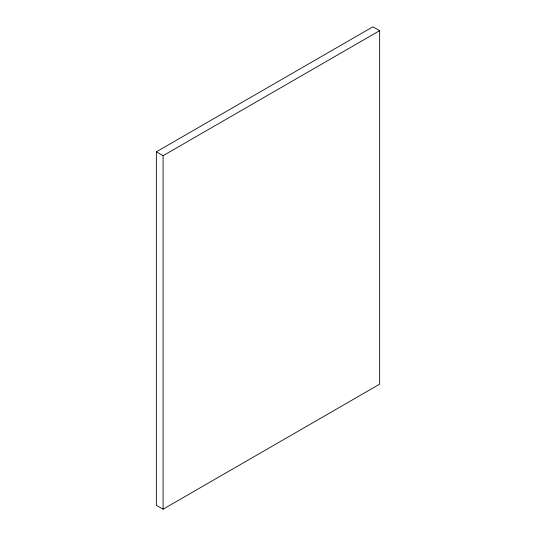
<?xml version="1.0" encoding="UTF-8"?>
<svg xmlns="http://www.w3.org/2000/svg" width="536" height="536" viewBox="0 0 536 536"><rect width="100%" height="100%" fill="white"/><g stroke="black" fill="none" stroke-linecap="round" stroke-linejoin="round"><path stroke-width="0.8" d="M156.371 151.815L372.909 26.8L379.629 30.679L379.629 384.185L163.091 509.2L156.371 505.321L156.371 151.815L163.091 155.695L379.629 30.679M163.091 155.695L163.091 509.2"/></g></svg>
